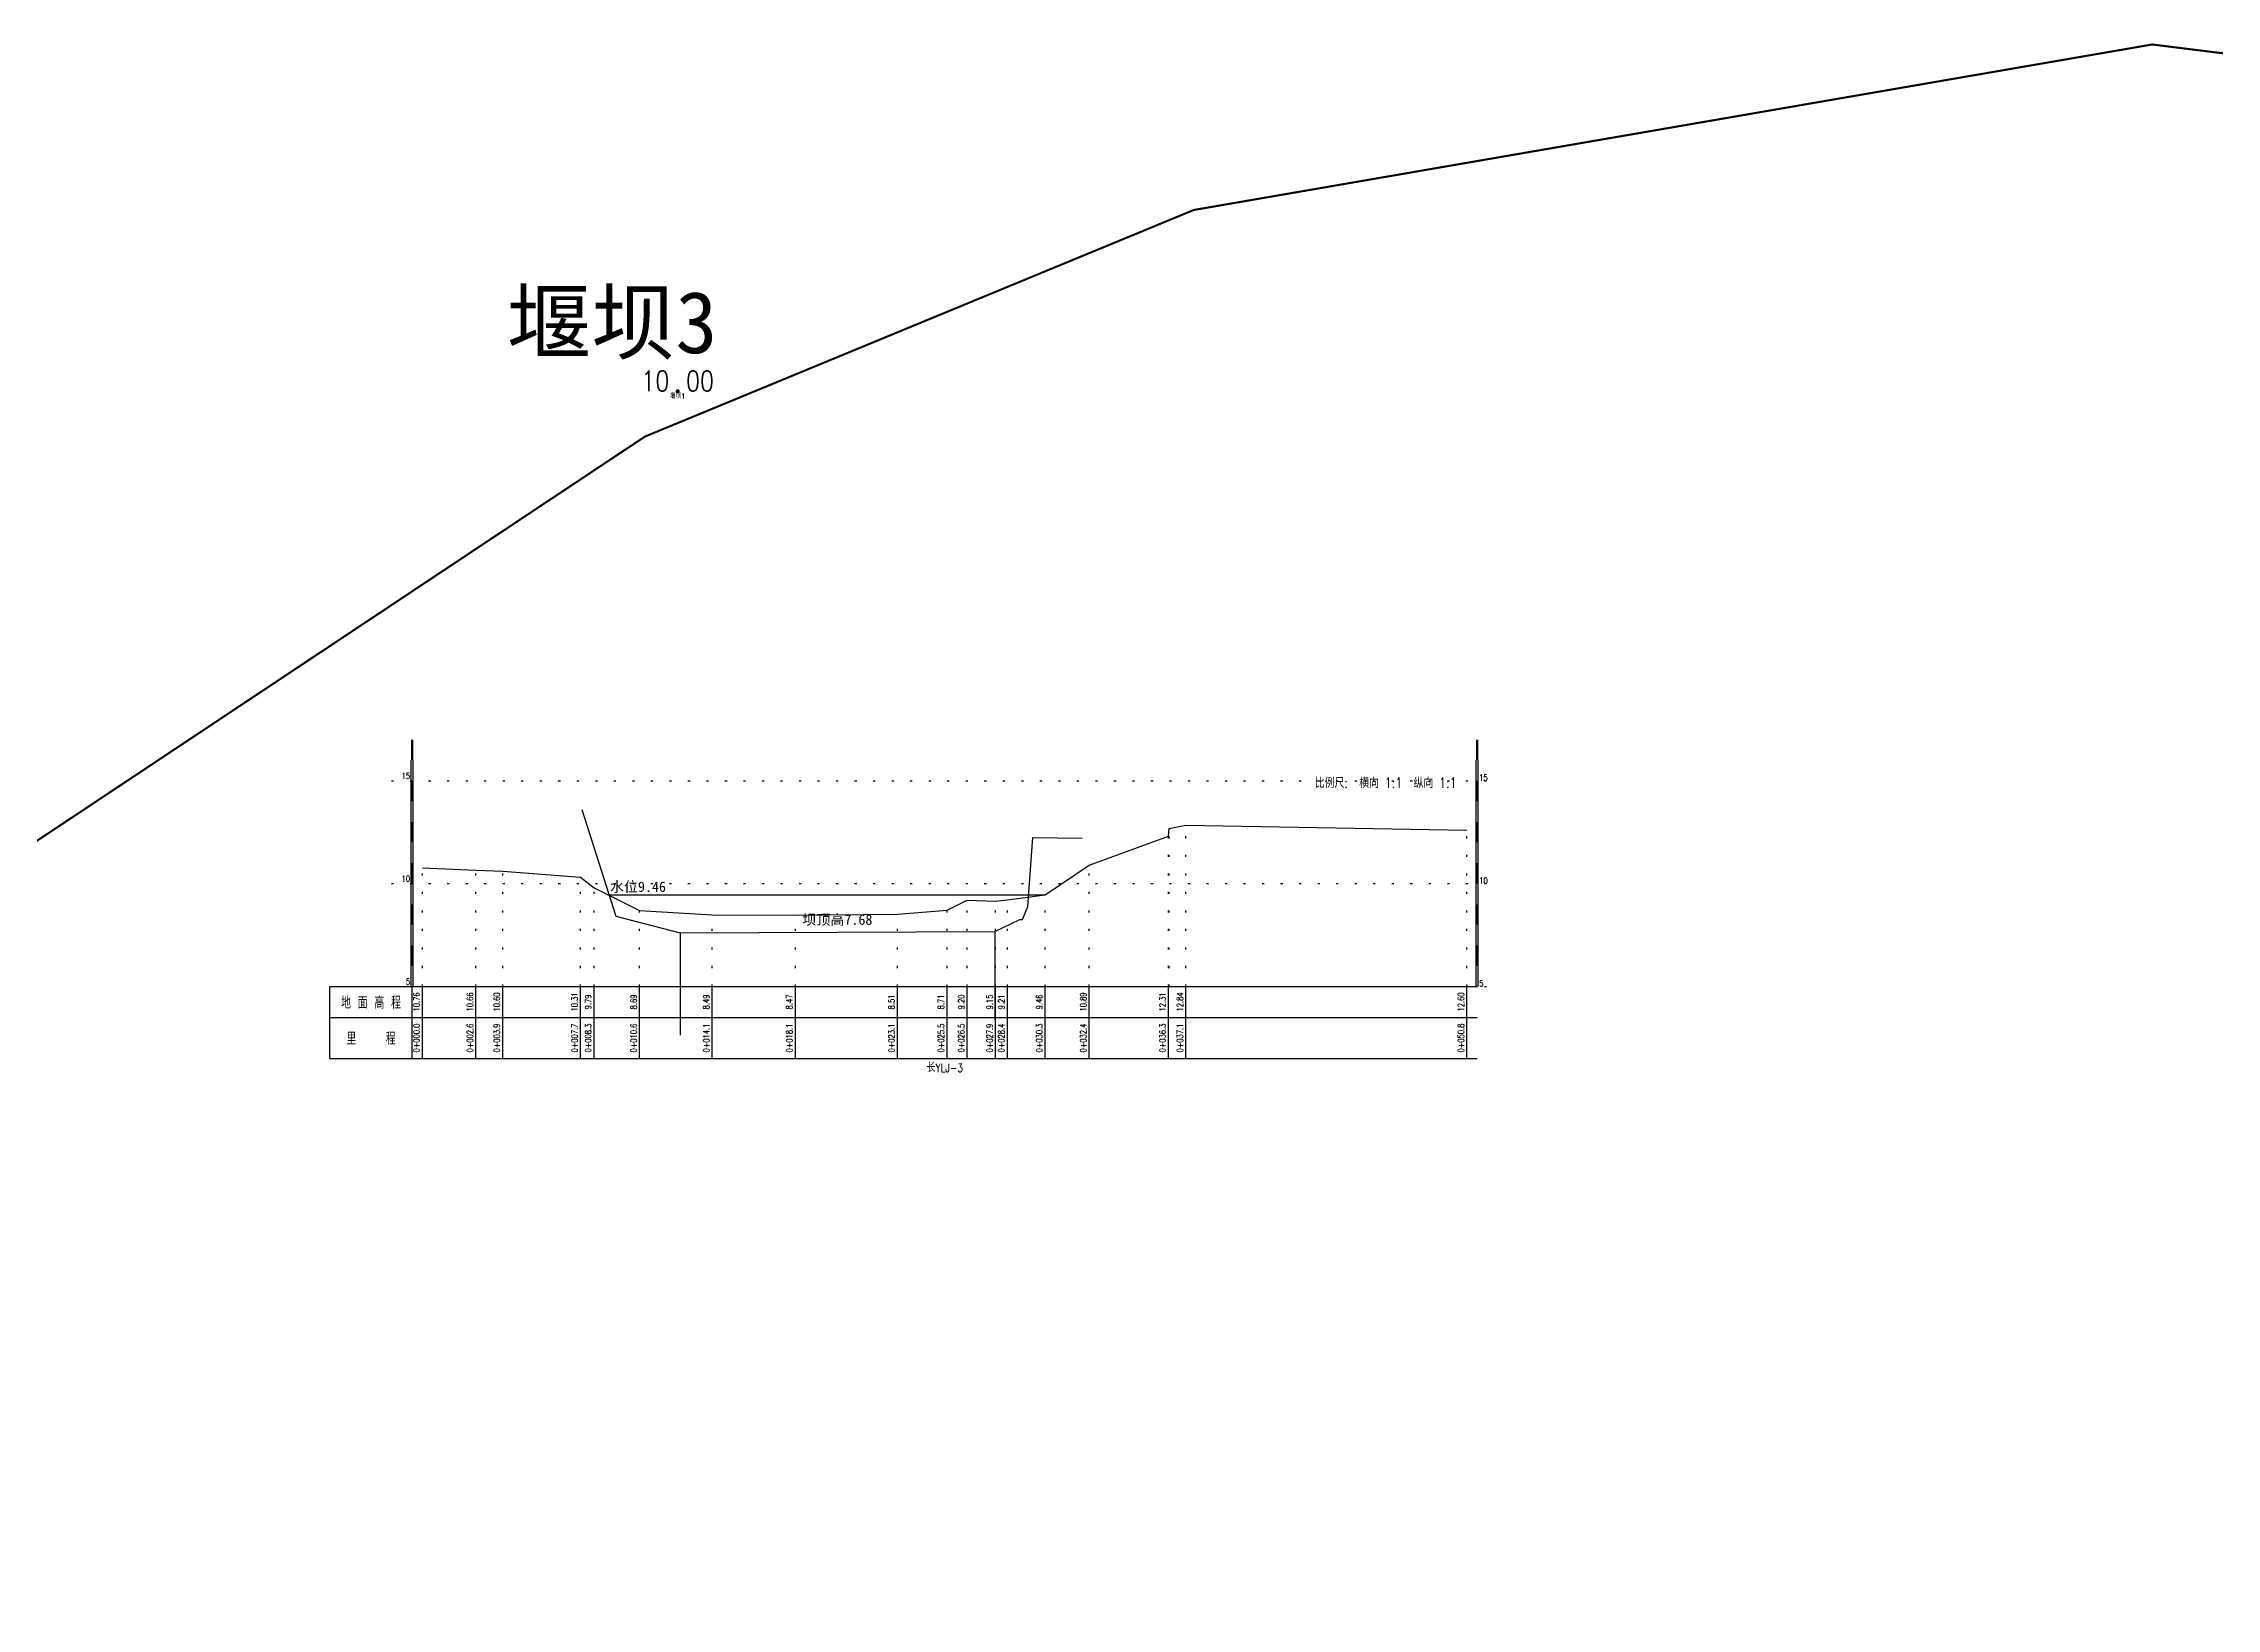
# Model space of a CAD drawing. Extents: x 482411 to 484142, y 3433749 to 3434182.
# Drawn here: x 483402.9 to 483508.5, y 3433915.6 to 3433991.6 of the extents above; entities that cross this region are included whole.
import ezdxf
from ezdxf.enums import TextEntityAlignment as Align

# ---------------------------------------------------------------- set-up
doc = ezdxf.new("R2010")
doc.units = 0
doc.header["$LTSCALE"] = 0.5
doc.linetypes.add('X4', pattern=[1.6, 0, -1.6])
doc.layers.get('0').update_dxf_attribs({"linetype": 'CONTINUOUS'})
for name, color, linetype in [('DMX', 1, 'CONTINUOUS'), ('zdm1', 2, 'CONTINUOUS'), ('ZDMT5', 3, 'CONTINUOUS'), ('图层1', 4, 'CONTINUOUS'), ('堰坝', 7, 'CONTINUOUS'), ('水工建筑物', 7, 'CONTINUOUS')]:
    doc.layers.add(name, color=color, linetype=linetype)
doc.layers.add('县级河道', color=12, linetype='CONTINUOUS', lineweight=60)
doc.layers.add('断面号', color=7, linetype='CONTINUOUS', lineweight=30)
doc.styles.add('HZ', font='rs.shx', dxfattribs={"width": 0.8, "bigfont": 'hztxt.shx'})
doc.styles.add('stxt', font='txt.shx', dxfattribs={"width": 0.8, "bigfont": 'hztxt.shx'})
doc.styles.add('宋体', font='')
doc.styles.get('宋体').set_extended_font_data('SimSun')

# ---------------------------------------------------------------- blocks, each defined once
blk = doc.blocks.new('0806042')
at = {"linetype": 'Continuous'}
blk.add_lwpolyline([(-0.1, 0, 0.2, 0.2, 1), (0.1, 0, 0.2, 0.2, 1)], format="xyseb", close=True, dxfattribs=at)

msp = doc.modelspace()

# ---------------------------------------------------------------- linework, layer by layer
at = {"layer": 'DMX', "linetype": 'Continuous', "flags": 128}
msp.add_lwpolyline([(483421.31, 3433951.55), (483423.91, 3433951.45), (483425.21, 3433951.39), (483428.99, 3433951.1), (483429.65, 3433950.58), (483431.86, 3433949.48), (483435.39, 3433949.28), (483439.43, 3433949.26), (483444.39, 3433949.3), (483446.8, 3433949.5), (483447.78, 3433949.99), (483449.16, 3433949.94), (483449.73, 3433950), (483451.57, 3433950.25), (483453.71, 3433951.68), (483457.56, 3433953.1), (483457.6, 3433953.47), (483458.41, 3433953.63), (483472.06, 3433953.39)], dxfattribs=at)
at = {"layer": 'zdm1', "linetype": 'Continuous'}
for p, q in [((483420.76, 3433945.79), (483420.76, 3433956.79)), ((483420.86, 3433945.79), (483420.86, 3433956.79)), ((483472.51, 3433945.79), (483472.51, 3433956.79)), ((483472.61, 3433945.79), (483472.61, 3433956.79)), ((483416.81, 3433945.79), (483421.31, 3433945.79)), ((483416.81, 3433942.29), (483416.81, 3433945.79)), ((483420.81, 3433942.29), (483420.81, 3433945.79)), ((483421.31, 3433945.79), (483472.56, 3433945.79)), ((483416.81, 3433944.29), (483472.56, 3433944.29)), ((483416.81, 3433942.29), (483472.56, 3433942.29))]:
    msp.add_line(p, q, dxfattribs=at)
at = {"layer": 'zdm1', "linetype": 'X4'}
for p, q in [((483419.81, 3433955.79), (483473.56, 3433955.79)), ((483419.81, 3433950.79), (483473.56, 3433950.79)), ((483419.81, 3433945.79), (483473.56, 3433945.79))]:
    msp.add_line(p, q, dxfattribs=at)
at = {"layer": 'zdm1', "linetype": 'Continuous', "flags": 128}
for points in [[(483420.81, 3433956.79, 0.1, 0.1, 0), (483420.81, 3433957.79, 0.1, 0.1, 0)], [(483472.56, 3433956.79, 0.1, 0.1, 0), (483472.56, 3433957.79, 0.1, 0.1, 0)], [(483420.81, 3433954.79, 0.1, 0.1, 0), (483420.81, 3433955.79, 0.1, 0.1, 0)], [(483472.56, 3433954.79, 0.1, 0.1, 0), (483472.56, 3433955.79, 0.1, 0.1, 0)], [(483420.81, 3433952.79, 0.1, 0.1, 0), (483420.81, 3433953.79, 0.1, 0.1, 0)], [(483472.56, 3433952.79, 0.1, 0.1, 0), (483472.56, 3433953.79, 0.1, 0.1, 0)], [(483420.81, 3433950.79, 0.1, 0.1, 0), (483420.81, 3433951.79, 0.1, 0.1, 0)], [(483472.56, 3433950.79, 0.1, 0.1, 0), (483472.56, 3433951.79, 0.1, 0.1, 0)], [(483420.81, 3433948.79, 0.1, 0.1, 0), (483420.81, 3433949.79, 0.1, 0.1, 0)], [(483472.56, 3433948.79, 0.1, 0.1, 0), (483472.56, 3433949.79, 0.1, 0.1, 0)], [(483420.81, 3433946.79, 0.1, 0.1, 0), (483420.81, 3433947.79, 0.1, 0.1, 0)], [(483472.56, 3433946.79, 0.1, 0.1, 0), (483472.56, 3433947.79, 0.1, 0.1, 0)]]:
    msp.add_lwpolyline(points, format="xyseb", dxfattribs=at)
at = {"layer": 'ZDMT5', "linetype": 'X4'}
for p, q in [((483457.6, 3433945.79), (483457.6, 3433953.47)), ((483458.41, 3433945.79), (483458.41, 3433953.63)), ((483472.06, 3433945.79), (483472.06, 3433953.39)), ((483457.56, 3433945.79), (483457.56, 3433953.1)), ((483421.31, 3433945.79), (483421.31, 3433951.55)), ((483423.91, 3433945.79), (483423.91, 3433951.45)), ((483425.21, 3433945.79), (483425.21, 3433951.39)), ((483428.99, 3433945.79), (483428.99, 3433951.1)), ((483453.71, 3433945.79), (483453.71, 3433951.68)), ((483429.65, 3433945.79), (483429.65, 3433950.58)), ((483447.78, 3433945.79), (483447.78, 3433949.99)), ((483449.73, 3433945.79), (483449.73, 3433950)), ((483451.57, 3433945.79), (483451.57, 3433950.25)), ((483431.86, 3433945.79), (483431.86, 3433949.48)), ((483435.39, 3433945.79), (483435.39, 3433949.28)), ((483439.43, 3433945.79), (483439.43, 3433949.26)), ((483444.39, 3433945.79), (483444.39, 3433949.3)), ((483446.8, 3433945.79), (483446.8, 3433949.5)), ((483449.16, 3433945.79), (483449.16, 3433949.94))]:
    msp.add_line(p, q, dxfattribs=at)
at = {"layer": 'ZDMT5', "linetype": 'Continuous'}
for p, q in [((483421.31, 3433942.29), (483421.31, 3433945.79)), ((483423.91, 3433942.29), (483423.91, 3433945.79)), ((483425.21, 3433942.29), (483425.21, 3433945.79)), ((483428.99, 3433942.29), (483428.99, 3433945.79)), ((483429.65, 3433942.29), (483429.65, 3433945.79)), ((483431.86, 3433942.29), (483431.86, 3433945.79)), ((483435.39, 3433942.29), (483435.39, 3433945.79)), ((483439.43, 3433942.29), (483439.43, 3433945.79)), ((483444.39, 3433942.29), (483444.39, 3433945.79)), ((483446.8, 3433942.29), (483446.8, 3433945.79)), ((483447.78, 3433942.29), (483447.78, 3433945.79)), ((483449.16, 3433942.29), (483449.16, 3433945.79)), ((483449.73, 3433942.29), (483449.73, 3433945.79)), ((483451.57, 3433942.29), (483451.57, 3433945.79)), ((483453.71, 3433942.29), (483453.71, 3433945.79)), ((483457.56, 3433942.29), (483457.56, 3433945.79)), ((483458.41, 3433942.29), (483458.41, 3433945.79)), ((483472.06, 3433942.29), (483472.06, 3433945.79))]:
    msp.add_line(p, q, dxfattribs=at)
at = {"layer": '县级河道', "lineweight": 0, "const_width": 0.1}
msp.add_lwpolyline([(483242.47, 3433839.58), (483340.04, 3433870.91), (483357.19, 3433885.94), (483366.71, 3433911.97), (483382.38, 3433932.5), (483396.77, 3433949.01), (483432.12, 3433972.51), (483458.79, 3433983.52), (483505.36, 3433991.56), (483544.51, 3433986.69), (483592.99, 3433974.41), (483622.62, 3433966.16), (483674.69, 3433963.83), (483751.52, 3433963.62)], dxfattribs=at)
at = {"layer": '图层1', "linetype": 'Continuous', "flags": 128}
msp.add_lwpolyline([(483430.31, 3433950.25), (483451.58, 3433950.25)], dxfattribs=at)
at = {"layer": '堰坝', "linetype": 'Continuous', "flags": 128}
for points in [[(483429.06, 3433954.39), (483430.71, 3433949.21), (483433.83, 3433948.4), (483449.12, 3433948.46), (483450.34, 3433949.05), (483450.46, 3433949.05), (483450.73, 3433949.68), (483450.97, 3433953.03), (483453.36, 3433953)], [(483433.83, 3433948.4), (483433.83, 3433943.43)], [(483449.12, 3433948.46), (483449.13, 3433944.17)]]:
    msp.add_lwpolyline(points, dxfattribs=at)

# ---------------------------------------------------------------- block references
at = {"layer": '水工建筑物', "linetype": 'Continuous'}
ref = msp.add_blockref('0806042', (483433.71, 3433974.71, 10), dxfattribs=dict(at, xscale=0.5, yscale=0.5, zscale=0.5))
ref.add_attrib('DAIMA', '堰坝1', dxfattribs={"layer": '0', "color": 2, "linetype": 'Continuous', "height": 0.25, "style": 'stxt', "width": 0.8}).set_placement((483433.71, 3433974.61, 10), align=Align.TOP_CENTER)
ref.add_attrib('ZS', '10', dxfattribs={"layer": '0', "linetype": 'Continuous', "height": 1, "style": 'stxt', "width": 0.8}).set_placement((483433.31, 3433974.71, 10), align=Align.RIGHT)
ref.add_attrib('XS', '00', (483434.11, 3433974.71, 10), dxfattribs={"layer": '0', "linetype": 'Continuous', "height": 1, "style": 'stxt', "width": 0.8})

# ---------------------------------------------------------------- texts
at = {"layer": 'zdm1', "linetype": 'Continuous', "style": 'HZ', "width": 0.8}
for s, p in [('15', (483420.71, 3433955.79)), ('10', (483420.71, 3433950.79)), ('5', (483420.71, 3433945.79))]:
    msp.add_text(s, height=0.3, dxfattribs=at).set_placement(p, align=Align.BOTTOM_RIGHT)
for s, p in [('15', (483472.66, 3433955.79)), ('10', (483472.66, 3433950.79)), ('5', (483472.66, 3433945.79))]:
    msp.add_text(s, height=0.3, dxfattribs=at).set_placement(p)
for s, height, p in [('地 面 高 程', 0.6, (483418.81, 3433945.04)), ('里    程', 0.6, (483418.81, 3433943.29)), ('长YLJ-3', 0.4, (483446.69, 3433941.89))]:
    msp.add_text(s, height=height, dxfattribs=at).set_placement(p, align=Align.MIDDLE)
at = {"layer": 'ZDMT5', "linetype": 'Continuous', "style": 'HZ', "width": 0.8}
msp.add_text('比例尺:  横向 1:1  纵向 1:1', height=0.5, dxfattribs=at).set_placement((483471.56, 3433955.29), align=Align.BOTTOM_RIGHT)
for s, p in [('10.76', (483421.26, 3433945.04)), ('10.66', (483423.86, 3433945.04)), ('10.60', (483425.16, 3433945.04)), ('10.31', (483428.94, 3433945.04)), ('9.79', (483429.6, 3433945.04)), ('8.69', (483431.81, 3433945.04)), ('8.49', (483435.34, 3433945.04)), ('8.47', (483439.38, 3433945.04)), ('8.51', (483444.34, 3433945.04)), ('8.71', (483446.75, 3433945.04)), ('9.20', (483447.73, 3433945.04)), ('9.15', (483449.11, 3433945.04)), ('9.21', (483449.68, 3433945.04)), ('9.46', (483451.52, 3433945.04)), ('10.89', (483453.66, 3433945.04)), ('12.31', (483457.51, 3433945.04)), ('12.84', (483458.36, 3433945.04)), ('12.60', (483472.01, 3433945.04)), ('0+000.0', (483421.26, 3433943.29)), ('0+002.6', (483423.86, 3433943.29)), ('0+003.9', (483425.16, 3433943.29)), ('0+007.7', (483428.94, 3433943.29)), ('0+008.3', (483429.6, 3433943.29)), ('0+010.6', (483431.81, 3433943.29)), ('0+014.1', (483435.34, 3433943.29)), ('0+018.1', (483439.38, 3433943.29)), ('0+023.1', (483444.34, 3433943.29)), ('0+025.5', (483446.75, 3433943.29)), ('0+026.5', (483447.73, 3433943.29)), ('0+027.9', (483449.11, 3433943.29)), ('0+028.4', (483449.68, 3433943.29)), ('0+030.3', (483451.52, 3433943.29)), ('0+032.4', (483453.66, 3433943.29)), ('0+036.3', (483457.51, 3433943.29)), ('0+037.1', (483458.36, 3433943.29)), ('0+050.8', (483472.01, 3433943.29))]:
    msp.add_text(s, height=0.3, rotation=90, dxfattribs=at).set_placement(p, align=Align.BOTTOM_CENTER)
at = {"layer": '图层1', "linetype": 'Continuous', "style": '宋体'}
msp.add_text('水位9.46', height=0.5, dxfattribs=at).set_placement((483431.78, 3433950.65), align=Align.MIDDLE)
at = {"layer": '堰坝', "color": 6, "linetype": 'Continuous', "style": '宋体'}
msp.add_text('坝顶高7.68', height=0.5, dxfattribs=at).set_placement((483441.47, 3433949.05), align=Align.MIDDLE)
at = {"layer": '断面号', "color": 5, "linetype": 'Continuous', "style": '宋体'}
msp.add_text('堰坝3', height=3, dxfattribs=at).set_placement((483430.53, 3433978.1), align=Align.MIDDLE)

doc.saveas('drawing.dxf')
